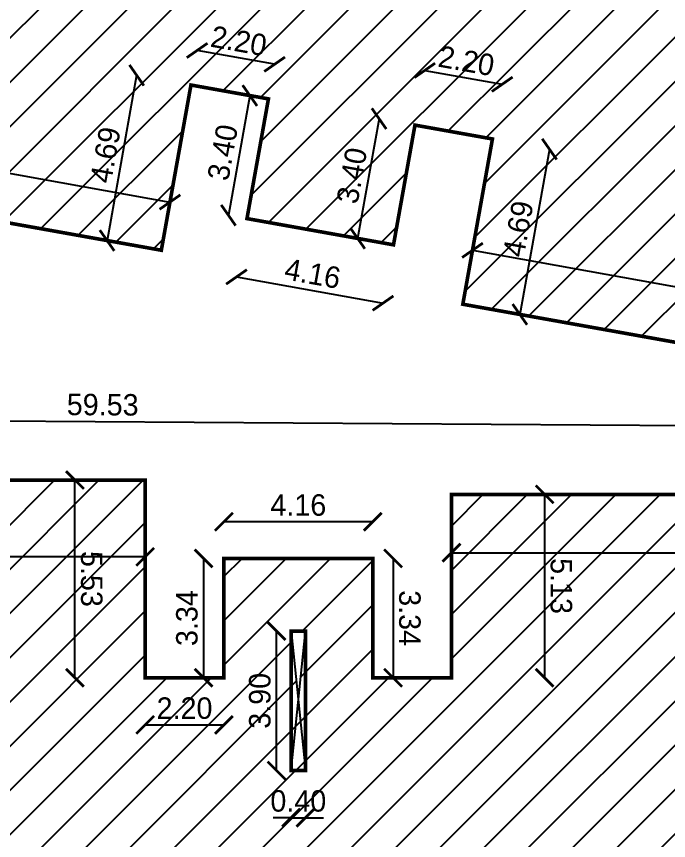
# Model space of a CAD drawing. Header units: metres. Extents: x 6101839 to 6102590, y -6659932 to -6659648.
# Drawn here: x 6101879.44 to 6101897.66, y -6659727.09 to -6659704.05 of the extents above; entities that cross this region are included whole.
import ezdxf

# ---------------------------------------------------------------- set-up
doc = ezdxf.new("R2010")
doc.units = ezdxf.units.M
doc.header["$LTSCALE"] = 500
doc.header["$MEASUREMENT"] = 0
doc.linetypes.add('HIDDEN', pattern=[0.375, 0.25, -0.125])
doc.layers.get('0').update_dxf_attribs({"linetype": 'CONTINUOUS'})
doc.layers.get('Defpoints').update_dxf_attribs({"linetype": 'CONTINUOUS'})
for name, color, linetype in [('Area', 3, 'CONTINUOUS'), ('BLK_1_LVL_0_BLDG_FOOT_PRINT', 1, 'CONTINUOUS'), ('BLK_1_LVL_0_REAR_SETBACK', 11, 'CONTINUOUS'), ('HATCH', 15, 'CONTINUOUS'), ('ID', 3, 'CONTINUOUS'), ('railing', 14, 'CONTINUOUS')]:
    doc.layers.add(name, color=color, linetype=linetype)
doc.layers.add('BLK_1_COVERED_AREA', color=140, linetype='CONTINUOUS', plot=False)
doc.layers.add('BLK_1_FLR_0_BLT_UP_AREA', color=26, linetype='CONTINUOUS', plot=False)
doc.styles.add('GD', font='GOTHIC.TTF')
doc.dimstyles.new('Copy of 1-100-ID', dxfattribs={"dimtxt": 0.6, "dimasz": 0.5, "dimexe": 0, "dimexo": 0, "dimgap": 0.15, "dimtad": 1, "dimzin": 3, "dimdsep": 46, "dimtxsty": 'GD', "dimblk": 'ARCHTICK', "dimcen": 0, "dimse1": 1, "dimse2": 1, "dimclrd": 252, "dimclrt": 3, "dimadec": 0, "dimazin": 0, "dimtfac": 1, "dimtix": 1, "dimtmove": 2, "dimatfit": 3, "dimldrblk": 'ARCHTICK', "dimfxl": 0, "dimtolj": 1, "dimtzin": 0, "dimarcsym": 0})

# ---------------------------------------------------------------- blocks, each defined once
blk = doc.blocks.new('_ArchTick')
at = {"color": 0, "linetype": 'ByBlock', "const_width": 0.15}
blk.add_lwpolyline([(-0.5, -0.5), (0.5, 0.5)], dxfattribs=at)
blk = doc.blocks.new('*D1067')
at = {"layer": 'Defpoints', "color": 0, "transparency": 16777216}
for p in [(6101886.709, -6659721.238), (6101887.118, -6659721.238), (6101887.118, -6659725.138)]:
    blk.add_point(p, dxfattribs=at)
at = {"layer": 'ID', "color": 252, "lineweight": -2, "transparency": 16777216}
blk.add_line((6101886.709, -6659725.138), (6101886.709, -6659721.238), dxfattribs=at)
at = {"layer": 'ID', "color": 252, "lineweight": -2, "transparency": 16777216, "xscale": 0.5, "yscale": 0.5, "zscale": 0.5}
for p, rotation in [((6101886.709, -6659721.238), 90), ((6101886.709, -6659725.138), 270)]:
    blk.add_blockref('_ArchTick', p, dxfattribs=dict(at, rotation=rotation))
at = {"layer": 'ID', "color": 3, "transparency": 16777216, "insert": (6101886.244, -6659723.188), "char_height": 0.6, "attachment_point": 5, "rotation": 90, "style": 'GD'}
blk.add_mtext('\\A1;3.90', dxfattribs=at)
blk = doc.blocks.new('*D1068')
at = {"layer": 'Defpoints', "color": 0, "transparency": 16777216}
for p in [(6101887.118, -6659725.138), (6101887.518, -6659725.138), (6101887.518, -6659726.456)]:
    blk.add_point(p, dxfattribs=at)
at = {"layer": 'ID', "color": 252, "lineweight": -2, "transparency": 16777216}
for p, q in [((6101887.118, -6659726.456), (6101886.618, -6659726.456)), ((6101887.118, -6659726.456), (6101887.518, -6659726.456)), ((6101887.518, -6659726.456), (6101888.018, -6659726.456))]:
    blk.add_line(p, q, dxfattribs=at)
at = {"layer": 'ID', "color": 252, "lineweight": -2, "transparency": 16777216, "xscale": 0.5, "yscale": 0.5, "zscale": 0.5}
blk.add_blockref('_ArchTick', (6101887.118, -6659726.456), dxfattribs=at)
at = {"layer": 'ID', "color": 252, "lineweight": -2, "transparency": 16777216, "xscale": 0.5, "yscale": 0.5, "zscale": 0.5, "rotation": 180}
blk.add_blockref('_ArchTick', (6101887.518, -6659726.456), dxfattribs=at)
at = {"layer": 'ID', "color": 3, "transparency": 16777216, "insert": (6101887.318, -6659725.991), "char_height": 0.6, "attachment_point": 5, "style": 'GD'}
blk.add_mtext('\\A1;0.40', dxfattribs=at)
blk = doc.blocks.new('*D1163')
at = {"layer": 'Defpoints', "color": 0, "transparency": 16777216}
for p in [(6101862.808, -6659717.015), (6101883.038, -6659717.015), (6101862.808, -6659719.164)]:
    blk.add_point(p, dxfattribs=at)
at = {"layer": 'ID', "color": 252, "lineweight": -2, "transparency": 16777216}
blk.add_line((6101883.038, -6659719.164), (6101862.808, -6659719.164), dxfattribs=at)
at = {"layer": 'ID', "color": 252, "lineweight": -2, "transparency": 16777216, "xscale": 0.5, "yscale": 0.5, "zscale": 0.5, "rotation": 180}
blk.add_blockref('_ArchTick', (6101862.808, -6659719.164), dxfattribs=at)
at = {"layer": 'ID', "color": 252, "lineweight": -2, "transparency": 16777216, "xscale": 0.5, "yscale": 0.5, "zscale": 0.5}
blk.add_blockref('_ArchTick', (6101883.038, -6659719.164), dxfattribs=at)
at = {"layer": 'ID', "color": 3, "transparency": 16777216, "insert": (6101872.923, -6659718.699), "char_height": 0.6, "attachment_point": 5, "style": 'GD'}
blk.add_mtext('\\A1;20.23', dxfattribs=at)
blk = doc.blocks.new('*D1164')
at = {"layer": 'Defpoints', "color": 0, "transparency": 16777216}
for p in [(6101881.075, -6659717.015), (6101883.038, -6659717.015), (6101883.038, -6659722.544)]:
    blk.add_point(p, dxfattribs=at)
at = {"layer": 'ID', "color": 252, "lineweight": -2, "transparency": 16777216}
blk.add_line((6101881.076, -6659722.544), (6101881.075, -6659717.015), dxfattribs=at)
at = {"layer": 'ID', "color": 252, "lineweight": -2, "transparency": 16777216, "xscale": 0.5, "yscale": 0.5, "zscale": 0.5}
for p, rotation in [((6101881.075, -6659717.015), 90.00370752766861), ((6101881.076, -6659722.544), 270.0037075276686)]:
    blk.add_blockref('_ArchTick', p, dxfattribs=dict(at, rotation=rotation))
at = {"layer": 'ID', "color": 3, "transparency": 16777216, "insert": (6101881.541, -6659719.78), "char_height": 0.6, "attachment_point": 5, "rotation": 270.0037, "style": 'GD'}
blk.add_mtext('\\A1;5.53', dxfattribs=at)
blk = doc.blocks.new('*D1165')
at = {"layer": 'Defpoints', "color": 0, "transparency": 16777216}
for p in [(6101883.038, -6659722.544), (6101885.238, -6659722.544), (6101885.238, -6659723.862)]:
    blk.add_point(p, dxfattribs=at)
at = {"layer": 'ID', "color": 252, "lineweight": -2, "transparency": 16777216}
blk.add_line((6101883.038, -6659723.862), (6101885.238, -6659723.862), dxfattribs=at)
at = {"layer": 'ID', "color": 252, "lineweight": -2, "transparency": 16777216, "xscale": 0.5, "yscale": 0.5, "zscale": 0.5}
for p, rotation in [((6101883.038, -6659723.862), 180.0037074843469), ((6101885.238, -6659723.862), 0.003707484346929051)]:
    blk.add_blockref('_ArchTick', p, dxfattribs=dict(at, rotation=rotation))
at = {"layer": 'ID', "color": 3, "transparency": 16777216, "insert": (6101884.138, -6659723.397), "char_height": 0.6, "attachment_point": 5, "rotation": 0.0037, "style": 'GD'}
blk.add_mtext('\\A1;2.20', dxfattribs=at)
blk = doc.blocks.new('*D1166')
at = {"layer": 'Defpoints', "color": 0, "transparency": 16777216}
for p in [(6101885.238, -6659719.208), (6101884.671, -6659722.544), (6101885.238, -6659722.544)]:
    blk.add_point(p, dxfattribs=at)
at = {"layer": 'ID', "color": 252, "lineweight": -2, "transparency": 16777216}
blk.add_line((6101884.671, -6659719.208), (6101884.671, -6659722.544), dxfattribs=at)
at = {"layer": 'ID', "color": 252, "lineweight": -2, "transparency": 16777216, "xscale": 0.5, "yscale": 0.5, "zscale": 0.5}
for p, rotation in [((6101884.671, -6659719.208), 89.99990562227788), ((6101884.671, -6659722.544), 269.9999056222779)]:
    blk.add_blockref('_ArchTick', p, dxfattribs=dict(at, rotation=rotation))
at = {"layer": 'ID', "color": 3, "transparency": 16777216, "insert": (6101884.206, -6659720.876), "char_height": 0.6, "attachment_point": 5, "rotation": 89.9999, "style": 'GD'}
blk.add_mtext('\\A1;3.34', dxfattribs=at)
blk = doc.blocks.new('*D1167')
at = {"layer": 'Defpoints', "color": 0, "transparency": 16777216}
for p in [(6101889.398, -6659719.208), (6101889.398, -6659722.544), (6101889.966, -6659722.544)]:
    blk.add_point(p, dxfattribs=at)
at = {"layer": 'ID', "color": 252, "lineweight": -2, "transparency": 16777216}
blk.add_line((6101889.965, -6659719.208), (6101889.966, -6659722.544), dxfattribs=at)
at = {"layer": 'ID', "color": 252, "lineweight": -2, "transparency": 16777216, "xscale": 0.5, "yscale": 0.5, "zscale": 0.5}
for p, rotation in [((6101889.965, -6659719.208), 90.00370751664379), ((6101889.966, -6659722.544), 270.0037075166438)]:
    blk.add_blockref('_ArchTick', p, dxfattribs=dict(at, rotation=rotation))
at = {"layer": 'ID', "color": 3, "transparency": 16777216, "insert": (6101890.431, -6659720.876), "char_height": 0.6, "attachment_point": 5, "rotation": 270.0037, "style": 'GD'}
blk.add_mtext('\\A1;3.34', dxfattribs=at)
blk = doc.blocks.new('*D1168')
at = {"layer": 'Defpoints', "color": 0, "transparency": 16777216}
for p in [(6101885.238, -6659718.182), (6101885.238, -6659719.208), (6101889.398, -6659719.208)]:
    blk.add_point(p, dxfattribs=at)
at = {"layer": 'ID', "color": 252, "lineweight": -2, "transparency": 16777216}
blk.add_line((6101889.398, -6659718.182), (6101885.238, -6659718.182), dxfattribs=at)
at = {"layer": 'ID', "color": 252, "lineweight": -2, "transparency": 16777216, "xscale": 0.5, "yscale": 0.5, "zscale": 0.5}
for p, rotation in [((6101885.238, -6659718.182), 179.9999811825783), ((6101889.398, -6659718.182), 359.9999811825782)]:
    blk.add_blockref('_ArchTick', p, dxfattribs=dict(at, rotation=rotation))
at = {"layer": 'ID', "color": 3, "transparency": 16777216, "insert": (6101887.318, -6659717.717), "char_height": 0.6, "attachment_point": 5, "rotation": 360, "style": 'GD'}
blk.add_mtext('\\A1;4.16', dxfattribs=at)
blk = doc.blocks.new('*D1171')
at = {"layer": 'Defpoints', "color": 0, "transparency": 16777216}
for p in [(6101863.576, -6659707.022), (6101883.73, -6659709.243), (6101883.489, -6659710.589)]:
    blk.add_point(p, dxfattribs=at)
at = {"layer": 'ID', "color": 252, "lineweight": -2, "transparency": 16777216}
blk.add_line((6101863.817, -6659705.676), (6101883.73, -6659709.243), dxfattribs=at)
at = {"layer": 'ID', "color": 252, "lineweight": -2, "transparency": 16777216, "xscale": 0.5, "yscale": 0.5, "zscale": 0.5}
for p, rotation in [((6101863.817, -6659705.676), 169.844935542444), ((6101883.73, -6659709.243), 349.844935542444)]:
    blk.add_blockref('_ArchTick', p, dxfattribs=dict(at, rotation=rotation))
at = {"layer": 'ID', "color": 3, "transparency": 16777216, "insert": (6101873.855, -6659707.002), "char_height": 0.6, "attachment_point": 5, "rotation": 349.8449, "style": 'GD'}
blk.add_mtext('\\A1;20.23', dxfattribs=at)
blk = doc.blocks.new('*D1172')
at = {"layer": 'Defpoints', "color": 0, "transparency": 16777216}
for p in [(6101884.317, -6659705.969), (6101881.972, -6659710.317), (6101883.489, -6659710.589)]:
    blk.add_point(p, dxfattribs=at)
at = {"layer": 'ID', "color": 252, "lineweight": -2, "transparency": 16777216}
blk.add_line((6101882.8, -6659705.697), (6101881.972, -6659710.317), dxfattribs=at)
at = {"layer": 'ID', "color": 252, "lineweight": -2, "transparency": 16777216, "xscale": 0.5, "yscale": 0.5, "zscale": 0.5}
for p, rotation in [((6101882.8, -6659705.697), 79.83982724943753), ((6101881.972, -6659710.317), 259.8398272494375)]:
    blk.add_blockref('_ArchTick', p, dxfattribs=dict(at, rotation=rotation))
at = {"layer": 'ID', "color": 3, "transparency": 16777216, "insert": (6101881.928, -6659707.925), "char_height": 0.6, "attachment_point": 5, "rotation": 79.8398, "style": 'GD'}
blk.add_mtext('\\A1;4.69', dxfattribs=at)
blk = doc.blocks.new('*D1173')
at = {"layer": 'Defpoints', "color": 0, "transparency": 16777216}
for p in [(6101884.49, -6659705.003), (6101884.317, -6659705.969), (6101886.482, -6659706.357)]:
    blk.add_point(p, dxfattribs=at)
at = {"layer": 'ID', "color": 252, "lineweight": -2, "transparency": 16777216}
blk.add_line((6101886.655, -6659705.39), (6101884.49, -6659705.003), dxfattribs=at)
at = {"layer": 'ID', "color": 252, "lineweight": -2, "transparency": 16777216, "xscale": 0.5, "yscale": 0.5, "zscale": 0.5}
for p, rotation in [((6101884.49, -6659705.003), 169.8503994454551), ((6101886.655, -6659705.39), 349.8503994454551)]:
    blk.add_blockref('_ArchTick', p, dxfattribs=dict(at, rotation=rotation))
at = {"layer": 'ID', "color": 3, "transparency": 16777216, "insert": (6101885.654, -6659704.739), "char_height": 0.6, "attachment_point": 5, "rotation": 349.8504, "style": 'GD'}
blk.add_mtext('\\A1;2.20', dxfattribs=at)
blk = doc.blocks.new('*D1174')
at = {"layer": 'Defpoints', "color": 0, "transparency": 16777216}
for p in [(6101886.482, -6659706.357), (6101885.364, -6659709.611), (6101885.882, -6659709.704)]:
    blk.add_point(p, dxfattribs=at)
at = {"layer": 'ID', "color": 252, "lineweight": -2, "transparency": 16777216}
blk.add_line((6101885.963, -6659706.264), (6101885.364, -6659709.611), dxfattribs=at)
at = {"layer": 'ID', "color": 252, "lineweight": -2, "transparency": 16777216, "xscale": 0.5, "yscale": 0.5, "zscale": 0.5}
for p, rotation in [((6101885.963, -6659706.264), 79.84274691270036), ((6101885.364, -6659709.611), 259.8427469127004)]:
    blk.add_blockref('_ArchTick', p, dxfattribs=dict(at, rotation=rotation))
at = {"layer": 'ID', "color": 3, "transparency": 16777216, "insert": (6101885.206, -6659707.855), "char_height": 0.6, "attachment_point": 5, "rotation": 79.8427, "style": 'GD'}
blk.add_mtext('\\A1;3.40', dxfattribs=at)
blk = doc.blocks.new('*D1175')
at = {"layer": 'Defpoints', "color": 0, "transparency": 16777216}
for p in [(6101885.882, -6659709.704), (6101889.977, -6659710.437), (6101889.685, -6659712.069)]:
    blk.add_point(p, dxfattribs=at)
at = {"layer": 'ID', "color": 252, "lineweight": -2, "transparency": 16777216}
blk.add_line((6101885.59, -6659711.335), (6101889.685, -6659712.069), dxfattribs=at)
at = {"layer": 'ID', "color": 252, "lineweight": -2, "transparency": 16777216, "xscale": 0.5, "yscale": 0.5, "zscale": 0.5}
for p, rotation in [((6101885.59, -6659711.335), 169.8449355273939), ((6101889.685, -6659712.069), 349.8449355273939)]:
    blk.add_blockref('_ArchTick', p, dxfattribs=dict(at, rotation=rotation))
at = {"layer": 'ID', "color": 3, "transparency": 16777216, "insert": (6101887.719, -6659711.244), "char_height": 0.6, "attachment_point": 5, "rotation": 349.8449, "style": 'GD'}
blk.add_mtext('\\A1;4.16', dxfattribs=at)
blk = doc.blocks.new('*D1176')
at = {"layer": 'Defpoints', "color": 0, "transparency": 16777216}
for p in [(6101890.577, -6659707.09), (6101888.975, -6659710.258), (6101889.977, -6659710.437)]:
    blk.add_point(p, dxfattribs=at)
at = {"layer": 'ID', "color": 252, "lineweight": -2, "transparency": 16777216}
blk.add_line((6101889.574, -6659706.91), (6101888.975, -6659710.258), dxfattribs=at)
at = {"layer": 'ID', "color": 252, "lineweight": -2, "transparency": 16777216, "xscale": 0.5, "yscale": 0.5, "zscale": 0.5}
for p, rotation in [((6101889.574, -6659706.91), 79.84056276167242), ((6101888.975, -6659710.258), 259.8405627616724)]:
    blk.add_blockref('_ArchTick', p, dxfattribs=dict(at, rotation=rotation))
at = {"layer": 'ID', "color": 3, "transparency": 16777216, "insert": (6101888.817, -6659708.502), "char_height": 0.6, "attachment_point": 5, "rotation": 79.8406, "style": 'GD'}
blk.add_mtext('\\A1;3.40', dxfattribs=at)
blk = doc.blocks.new('*D1177')
at = {"layer": 'Defpoints', "color": 0, "transparency": 16777216}
for p in [(6101893.016, -6659705.949), (6101890.577, -6659707.09), (6101892.742, -6659707.478)]:
    blk.add_point(p, dxfattribs=at)
at = {"layer": 'ID', "color": 252, "lineweight": -2, "transparency": 16777216}
blk.add_line((6101890.851, -6659705.561), (6101893.016, -6659705.949), dxfattribs=at)
at = {"layer": 'ID', "color": 252, "lineweight": -2, "transparency": 16777216, "xscale": 0.5, "yscale": 0.5, "zscale": 0.5}
for p, rotation in [((6101890.851, -6659705.561), 169.8503994459929), ((6101893.016, -6659705.949), 349.8503994459929)]:
    blk.add_blockref('_ArchTick', p, dxfattribs=dict(at, rotation=rotation))
at = {"layer": 'ID', "color": 3, "transparency": 16777216, "insert": (6101892.015, -6659705.297), "char_height": 0.6, "attachment_point": 5, "rotation": 349.8504, "style": 'GD'}
blk.add_mtext('\\A1;2.20', dxfattribs=at)
blk = doc.blocks.new('*D1178')
at = {"layer": 'Defpoints', "color": 0, "transparency": 16777216}
for p in [(6101892.742, -6659707.478), (6101891.915, -6659712.098), (6101893.508, -6659712.384)]:
    blk.add_point(p, dxfattribs=at)
at = {"layer": 'ID', "color": 252, "lineweight": -2, "transparency": 16777216}
blk.add_line((6101894.335, -6659707.763), (6101893.508, -6659712.384), dxfattribs=at)
at = {"layer": 'ID', "color": 252, "lineweight": -2, "transparency": 16777216, "xscale": 0.5, "yscale": 0.5, "zscale": 0.5}
for p, rotation in [((6101894.335, -6659707.763), 79.84522828247283), ((6101893.508, -6659712.384), 259.8452282824728)]:
    blk.add_blockref('_ArchTick', p, dxfattribs=dict(at, rotation=rotation))
at = {"layer": 'ID', "color": 3, "transparency": 16777216, "insert": (6101893.464, -6659709.991), "char_height": 0.6, "attachment_point": 5, "rotation": 79.8452, "style": 'GD'}
blk.add_mtext('\\A1;4.69', dxfattribs=at)
blk = doc.blocks.new('*D1179')
at = {"layer": 'Defpoints', "color": 0, "transparency": 16777216}
for p in [(6101891.915, -6659712.098), (6101911.868, -6659714.116), (6101911.598, -6659715.624)]:
    blk.add_point(p, dxfattribs=at)
at = {"layer": 'ID', "color": 252, "lineweight": -2, "transparency": 16777216}
blk.add_line((6101892.185, -6659710.591), (6101911.868, -6659714.116), dxfattribs=at)
at = {"layer": 'ID', "color": 252, "lineweight": -2, "transparency": 16777216, "xscale": 0.5, "yscale": 0.5, "zscale": 0.5}
for p, rotation in [((6101892.185, -6659710.591), 169.8449355157902), ((6101911.868, -6659714.116), 349.8449355157902)]:
    blk.add_blockref('_ArchTick', p, dxfattribs=dict(at, rotation=rotation))
at = {"layer": 'ID', "color": 3, "transparency": 16777216, "insert": (6101902.108, -6659711.896), "char_height": 0.6, "attachment_point": 5, "rotation": 349.8449, "style": 'GD'}
blk.add_mtext('\\A1;20.00', dxfattribs=at)
blk = doc.blocks.new('*D1180')
at = {"layer": 'Defpoints', "color": 0, "transparency": 16777216}
for p in [(6101891.598, -6659717.415), (6101911.598, -6659717.415), (6101911.598, -6659719.046)]:
    blk.add_point(p, dxfattribs=at)
at = {"layer": 'ID', "color": 252, "lineweight": -2, "transparency": 16777216}
blk.add_line((6101891.598, -6659719.046), (6101911.598, -6659719.046), dxfattribs=at)
at = {"layer": 'ID', "color": 252, "lineweight": -2, "transparency": 16777216, "xscale": 0.5, "yscale": 0.5, "zscale": 0.5}
for p, rotation in [((6101891.598, -6659719.046), 180.0002050178999), ((6101911.598, -6659719.046), 0.000205017899929096)]:
    blk.add_blockref('_ArchTick', p, dxfattribs=dict(at, rotation=rotation))
at = {"layer": 'ID', "color": 3, "transparency": 16777216, "insert": (6101901.598, -6659718.581), "char_height": 0.6, "attachment_point": 5, "rotation": 0.0002, "style": 'GD'}
blk.add_mtext('\\A1;20.00', dxfattribs=at)
blk = doc.blocks.new('*D1181')
at = {"layer": 'Defpoints', "color": 0, "transparency": 16777216}
for p in [(6101891.598, -6659717.415), (6101891.598, -6659722.544), (6101894.201, -6659722.543)]:
    blk.add_point(p, dxfattribs=at)
at = {"layer": 'ID', "color": 252, "lineweight": -2, "transparency": 16777216}
blk.add_line((6101894.2, -6659717.415), (6101894.201, -6659722.543), dxfattribs=at)
at = {"layer": 'ID', "color": 252, "lineweight": -2, "transparency": 16777216, "xscale": 0.5, "yscale": 0.5, "zscale": 0.5}
for p, rotation in [((6101894.2, -6659717.415), 90.00264499994455), ((6101894.201, -6659722.543), 270.0026449999446)]:
    blk.add_blockref('_ArchTick', p, dxfattribs=dict(at, rotation=rotation))
at = {"layer": 'ID', "color": 3, "transparency": 16777216, "insert": (6101894.666, -6659719.979), "char_height": 0.6, "attachment_point": 5, "rotation": 270.0026, "style": 'GD'}
blk.add_mtext('\\A1;5.13', dxfattribs=at)
blk = doc.blocks.new('*D1183')
at = {"layer": 'Defpoints', "color": 0, "transparency": 16777216}
for p in [(6101911.61, -6659715.576), (6101852.073, -6659717.015), (6101911.598, -6659717.415)]:
    blk.add_point(p, dxfattribs=at)
at = {"layer": 'ID', "color": 252, "lineweight": -2, "transparency": 16777216}
blk.add_line((6101852.085, -6659715.176), (6101911.61, -6659715.576), dxfattribs=at)
at = {"layer": 'ID', "color": 252, "lineweight": -2, "transparency": 16777216, "xscale": 0.5, "yscale": 0.5, "zscale": 0.5}
for p, rotation in [((6101852.085, -6659715.176), 179.6149542263207), ((6101911.61, -6659715.576), 359.6149542263207)]:
    blk.add_blockref('_ArchTick', p, dxfattribs=dict(at, rotation=rotation))
at = {"layer": 'ID', "color": 3, "transparency": 16777216, "insert": (6101881.851, -6659714.911), "char_height": 0.6, "attachment_point": 5, "rotation": 359.615, "style": 'GD'}
blk.add_mtext('\\A1;59.53', dxfattribs=at)

msp = doc.modelspace()

# ---------------------------------------------------------------- hatches: boundary and pattern name
at = {"layer": 'HATCH'}
h = msp.add_hatch(dxfattribs=at)
h.set_pattern_fill('ANSI31', color=256, scale=7, style=0)
h.set_pattern_definition([(45, (6095962.4355, -6653172.8647), (-0.61871843, 0.61871843), [])])
h.paths.add_polyline_path([(6101930.48762, -6659706.53323), (6101929.13945, -6659706.53276), (6101917.29764, -6659698.69476), (6101917.29764, -6659702.37242), (6101914.20827, -6659702.37242), (6101915.32216, -6659696.15368), (6101895.40912, -6659692.58685), (6101894.50505, -6659697.63538), (6101892.33951, -6659697.24749), (6101892.92738, -6659693.96429), (6101888.83253, -6659693.23082), (6101888.24445, -6659696.51399), (6101886.07868, -6659696.12606), (6101887.05389, -6659690.6839), (6101867.14064, -6659687.11713), (6101866.16589, -6659692.56034), (6101864.00089, -6659692.17151), (6101864.97534, -6659686.72922), (6101856.57405, -6659685.22439), (6101855.5058, -6659691.18832), (6101856.9823, -6659691.45278), (6101856.55545, -6659693.83585), (6101855.07903, -6659693.57163), (6101854.34545, -6659697.66644), (6101855.82195, -6659697.93091), (6101855.39506, -6659700.3142), (6101853.22952, -6659699.92631), (6101852.31997, -6659705.00427), (6101861.41028, -6659706.63252), (6101862.22868, -6659702.06349), (6101862.2288, -6659702.06351), (6101864.39408, -6659702.45121), (6101863.5756, -6659707.02037), (6101883.48867, -6659710.58717), (6101884.3166, -6659705.96726), (6101886.48189, -6659706.35489), (6101885.88224, -6659709.70197), (6101889.97707, -6659710.43543), (6101890.5769, -6659707.08808), (6101892.7422, -6659707.47572), (6101891.91457, -6659712.09642), (6101911.59763, -6659715.62203), (6101911.59763, -6659717.41322), (6101891.59765, -6659717.41329), (6101891.59789, -6659722.54172), (6101889.39786, -6659722.54203), (6101889.39765, -6659719.20662), (6101885.23765, -6659719.20662), (6101885.23765, -6659722.54189), (6101883.03801, -6659722.54203), (6101883.03765, -6659717.01326), (6101862.80766, -6659717.01326), (6101862.80789, -6659722.5419), (6101860.60824, -6659722.54203), (6101860.60789, -6659717.01319), (6101852.07289, -6659717.01319), (6101852.07289, -6659723.07203), (6101853.57289, -6659723.07203), (6101853.57289, -6659725.49303), (6101852.07289, -6659725.49326), (6101852.07289, -6659729.65326), (6101853.57289, -6659729.65326), (6101853.57289, -6659732.07448), (6101851.37289, -6659732.07448), (6101851.37289, -6659737.23326), (6101860.60789, -6659737.23326), (6101860.608, -6659732.59158), (6101862.80775, -6659732.59144), (6101862.80766, -6659737.23326), (6101883.03765, -6659737.23326), (6101883.03765, -6659732.53953), (6101885.23765, -6659732.53953), (6101885.23765, -6659735.9399), (6101889.39765, -6659735.9399), (6101889.39765, -6659732.53903), (6101891.59735, -6659732.53903), (6101891.59765, -6659737.23322), (6101911.82764, -6659737.23326), (6101911.82763, -6659737.38477), (6101918.72949, -6659737.38477), (6101918.50894, -6659738.35958), (6101941.3585, -6659743.52975), (6101942.01267, -6659740.6428), (6101945.42637, -6659741.41522), (6101946.08845, -6659738.48919), (6101949.01448, -6659739.15126), (6101949.7869, -6659735.73756), (6101946.86086, -6659735.07548), (6101948.84709, -6659726.29739), (6101945.43318, -6659725.52492), (6101946.13498, -6659722.4233), (6101938.56852, -6659720.71141), (6101938.56852, -6659713.28547), (6101932.81704, -6659713.28547), (6101932.05059, -6659716.67276), (6101930.48764, -6659716.67276)])
h.paths.add_polyline_path([(6101919.55764, -6659704.50276), (6101919.55764, -6659702.90085), (6101921.94393, -6659704.50276)], flags=16)
h.paths.add_polyline_path([(6101925.55761, -6659721.8827), (6101926.48362, -6659721.8827), (6101925.69178, -6659725.3827), (6101925.55761, -6659725.3827)], flags=16)
h.paths.add_polyline_path([(6101917.75764, -6659726.68825), (6101923.77764, -6659726.68825), (6101923.77764, -6659726.95656), (6101926.77144, -6659727.63396), (6101926.19886, -6659730.16447), (6101917.75764, -6659728.25448)], flags=16)
h.paths.add_polyline_path([(6101904.79547, -6659708.07447), (6101901.14358, -6659707.42035), (6101901.49621, -6659705.45168), (6101905.1481, -6659706.10581)], flags=16)
h.paths.add_polyline_path([(6101905.65236, -6659703.29061), (6101902.00046, -6659702.63649), (6101902.35309, -6659700.66782), (6101906.00498, -6659701.32194)], flags=16)
h.paths.add_polyline_path([(6101903.56765, -6659724.14326), (6101903.56765, -6659726.14326), (6101899.85763, -6659726.14326), (6101899.85763, -6659724.14326)], flags=16)
h.paths.add_polyline_path([(6101929.65841, -6659728.2872), (6101943.84618, -6659731.49741), (6101943.27365, -6659734.02799), (6101929.08583, -6659730.81771)], flags=16)
h.paths.add_polyline_path([(6101903.56765, -6659729.00326), (6101903.56765, -6659731.00326), (6101899.85763, -6659731.00326), (6101899.85763, -6659729.00326)], flags=16)
h.paths.add_polyline_path([(6101887.11765, -6659721.2366), (6101887.31765, -6659723.18659), (6101887.51765, -6659721.2366)], flags=16)
h.paths.add_polyline_path([(6101890.03128, -6659699.46991), (6101889.63754, -6659699.39938), (6101890.32516, -6659695.56048), (6101890.7189, -6659695.631)], flags=16)
h.paths.add_polyline_path([(6101876.45651, -6659702.99843), (6101872.80461, -6659702.34431), (6101873.15724, -6659700.37564), (6101876.80913, -6659701.02976)], flags=16)
h.paths.add_polyline_path([(6101877.31339, -6659698.21457), (6101873.66149, -6659697.56044), (6101874.01412, -6659695.59178), (6101877.66601, -6659696.2459)], flags=16)
h.paths.add_polyline_path([(6101874.75302, -6659724.14326), (6101874.75302, -6659726.12997), (6101871.06765, -6659726.12997), (6101871.06765, -6659724.14326)], flags=16)
h.paths.add_polyline_path([(6101874.77766, -6659729.00326), (6101874.77766, -6659731.00326), (6101871.06765, -6659731.00326), (6101871.06765, -6659729.00326)], flags=16)
h.paths.add_polyline_path([(6101860.51401, -6659696.86143), (6101858.62982, -6659696.32075), (6101856.6751, -6659696.17381)], flags=16)
h.paths.add_polyline_path([(6101858.00288, -6659727.37326), (6101858.00288, -6659727.77326), (6101854.10284, -6659727.77326), (6101854.10288, -6659727.77326), (6101854.10288, -6659727.37326)], flags=16)

# ---------------------------------------------------------------- linework, layer by layer
at = {"layer": 'Area', "const_width": 0.1}
msp.add_lwpolyline([(6101862.80766, -6659717.0151), (6101883.03765, -6659717.0151), (6101883.03801, -6659722.54388), (6101885.23765, -6659722.54374), (6101885.23765, -6659719.20846), (6101889.39765, -6659719.20846), (6101889.39786, -6659722.54388), (6101891.59789, -6659722.54357), (6101891.59765, -6659717.41514), (6101911.59763, -6659717.41507), (6101911.59763, -6659715.62387), (6101891.91457, -6659712.09826), (6101892.7422, -6659707.47756), (6101890.5769, -6659707.08993), (6101889.97707, -6659710.43727), (6101885.88224, -6659709.70381), (6101886.48189, -6659706.35673), (6101884.3166, -6659705.9691), (6101883.48867, -6659710.58902), (6101863.5756, -6659707.02222)], dxfattribs=at)
at = {"layer": 'BLK_1_COVERED_AREA', "ltscale": 400, "const_width": 0.1}
msp.add_lwpolyline([(6101862.80913, -6659717.01537), (6101883.03912, -6659717.01537), (6101883.03947, -6659722.54414), (6101885.23912, -6659722.544), (6101885.23912, -6659719.20873), (6101889.39912, -6659719.20873), (6101889.39933, -6659722.54414), (6101891.59936, -6659722.54383), (6101891.59912, -6659717.4154), (6101911.5991, -6659717.41533), (6101911.5991, -6659715.62414), (6101891.91604, -6659712.09853), (6101892.74367, -6659707.47783), (6101890.57837, -6659707.09019), (6101889.97854, -6659710.43754), (6101885.8837, -6659709.70408), (6101886.48336, -6659706.357), (6101884.31807, -6659705.96937), (6101883.49013, -6659710.58928), (6101863.57707, -6659707.02248)], dxfattribs=at)
at = {"layer": 'BLK_1_FLR_0_BLT_UP_AREA', "color": 26, "linetype": 'Continuous', "const_width": 0.1}
msp.add_lwpolyline([(6101862.80894, -6659717.01646), (6101883.03892, -6659717.01646), (6101883.03928, -6659722.54523), (6101885.23892, -6659722.54509), (6101885.23893, -6659719.20982), (6101889.39892, -6659719.20982), (6101889.39914, -6659722.54523), (6101891.59916, -6659722.54492), (6101891.59892, -6659717.41649), (6101911.59891, -6659717.41642), (6101911.59891, -6659715.62523), (6101891.91584, -6659712.09962), (6101892.74347, -6659707.47892), (6101890.57818, -6659707.09128), (6101889.97834, -6659710.43863), (6101885.88351, -6659709.70517), (6101886.48317, -6659706.35809), (6101884.31788, -6659705.97046), (6101883.48994, -6659710.59037), (6101863.57687, -6659707.02357)], dxfattribs=at)
at = {"layer": 'BLK_1_LVL_0_BLDG_FOOT_PRINT', "ltscale": 400, "const_width": 0.1}
msp.add_lwpolyline([(6101862.80766, -6659717.0151), (6101883.03765, -6659717.0151), (6101883.03801, -6659722.54388), (6101885.23765, -6659722.54374), (6101885.23765, -6659719.20846), (6101889.39765, -6659719.20846), (6101889.39786, -6659722.54388), (6101891.59789, -6659722.54357), (6101891.59765, -6659717.41514), (6101911.59763, -6659717.41507), (6101911.59763, -6659715.62387), (6101891.91457, -6659712.09826), (6101892.7422, -6659707.47756), (6101890.5769, -6659707.08993), (6101889.97707, -6659710.43727), (6101885.88224, -6659709.70381), (6101886.48189, -6659706.35673), (6101884.3166, -6659705.9691), (6101883.48867, -6659710.58902), (6101863.5756, -6659707.02222)], dxfattribs=at)
at = {"layer": 'BLK_1_LVL_0_REAR_SETBACK', "const_width": 0.1}
msp.add_lwpolyline([(6101862.80766, -6659717.0151), (6101883.03765, -6659717.0151), (6101883.03801, -6659722.54388), (6101885.23765, -6659722.54374), (6101885.23765, -6659719.20846), (6101889.39765, -6659719.20846), (6101889.39786, -6659722.54388), (6101891.59789, -6659722.54357), (6101891.59765, -6659717.41514), (6101911.59763, -6659717.41507), (6101911.59763, -6659715.62387), (6101891.91457, -6659712.09826), (6101892.7422, -6659707.47756), (6101890.5769, -6659707.08993), (6101889.97707, -6659710.43727), (6101885.88224, -6659709.70381), (6101886.48189, -6659706.35673), (6101884.3166, -6659705.9691), (6101883.48867, -6659710.58902), (6101863.5756, -6659707.02222)], dxfattribs=at)
at = {"layer": 'railing', "color": 252, "linetype": 'ByBlock'}
for p, q in [((6101887.11764, -6659725.13845), (6101887.51765, -6659721.23845)), ((6101887.11765, -6659721.23845), (6101887.51765, -6659725.13845))]:
    msp.add_line(p, q, dxfattribs=at)
at = {"layer": 'railing', "color": 252, "linetype": 'HIDDEN', "const_width": 0.1}
msp.add_lwpolyline([(6101887.11764, -6659725.13845), (6101887.11765, -6659721.23845), (6101887.51765, -6659721.23845), (6101887.51765, -6659725.13845), (6101887.11764, -6659725.13845)], dxfattribs=at)

# ---------------------------------------------------------------- dimensions: what is measured, and where the dimension line sits
at = {"layer": 'ID'}
for p1, p2, distance, picture, middle in [((6101886.48189, -6659706.35673), (6101884.3166, -6659705.9691), -0.9818, '*D1173', (6101885.65422, -6659704.73867)), ((6101890.5769, -6659707.08993), (6101892.7422, -6659707.47756), 1.55298, '*D1177', (6101892.01517, -6659705.29725)), ((6101863.5756, -6659707.02222), (6101883.48867, -6659710.58902), 1.36756, '*D1171', (6101873.85525, -6659707.00168)), ((6101884.3166, -6659705.9691), (6101883.48867, -6659710.58902), -1.54105, '*D1172', (6101881.92796, -6659707.92518)), ((6101886.48189, -6659706.35673), (6101885.88224, -6659709.70381), -0.52696, '*D1174', (6101885.20556, -6659707.85532)), ((6101890.5769, -6659707.08993), (6101889.97707, -6659710.43727), -1.0184, '*D1176', (6101888.81675, -6659708.50193)), ((6101892.7422, -6659707.47756), (6101891.91457, -6659712.09826), 1.61847, '*D1178', (6101893.4637, -6659709.99126)), ((6101885.88224, -6659709.70381), (6101889.97707, -6659710.43727), -1.65726, '*D1175', (6101887.71946, -6659711.24403)), ((6101891.91457, -6659712.09826), (6101911.59763, -6659715.62387), 1.53168, '*D1179', (6101902.10816, -6659711.89557)), ((6101852.07289, -6659717.01503), (6101911.59763, -6659717.41507), 1.83909, '*D1183', (6101881.85075, -6659714.91092)), ((6101883.03801, -6659722.54388), (6101883.03765, -6659717.0151), 1.96226, '*D1164', (6101881.54066, -6659719.77959)), ((6101883.03765, -6659717.0151), (6101862.80766, -6659717.0151), 2.14907, '*D1163', (6101872.92266, -6659718.69908)), ((6101891.59765, -6659717.41514), (6101891.59789, -6659722.54357), 2.60266, '*D1181', (6101894.66552, -6659719.97921)), ((6101889.39765, -6659719.20846), (6101885.23765, -6659719.20846), -1.02619, '*D1168', (6101887.31765, -6659717.71718)), ((6101891.59765, -6659717.41514), (6101911.59763, -6659717.41507), -1.63066, '*D1180', (6101901.59765, -6659718.58067)), ((6101885.23765, -6659719.20846), (6101885.23765, -6659722.54374), -0.56701, '*D1166', (6101884.20555, -6659720.8761)), ((6101889.39765, -6659719.20846), (6101889.39786, -6659722.54388), 0.56775, '*D1167', (6101890.4306, -6659720.87611)), ((6101883.03801, -6659722.54388), (6101885.23765, -6659722.54374), -1.31781, '*D1165', (6101884.13788, -6659723.39652))]:
    dim = msp.add_aligned_dim(p1=p1, p2=p2, distance=distance, dimstyle='Copy of 1-100-ID', dxfattribs=at)
    dim.commit()
    dim.dimension.update_dxf_attribs({"geometry": picture, "text_midpoint": middle})
dim = msp.add_linear_dim(base=(6101886.70946, -6659721.23845), p1=(6101887.11764, -6659725.13845), p2=(6101887.11765, -6659721.23845), angle=90, dimstyle='Copy of 1-100-ID', dxfattribs=at)
dim.commit()
dim.dimension.update_dxf_attribs({"geometry": '*D1067', "text_midpoint": (6101886.24436, -6659723.18845)})
dim = msp.add_linear_dim(base=(6101887.51765, -6659726.45585), p1=(6101887.11764, -6659725.13845), p2=(6101887.51765, -6659725.13845), dimstyle='Copy of 1-100-ID', dxfattribs=at)
dim.commit()
dim.dimension.update_dxf_attribs({"geometry": '*D1068', "text_midpoint": (6101887.31765, -6659725.99075)})

doc.saveas('drawing.dxf')
